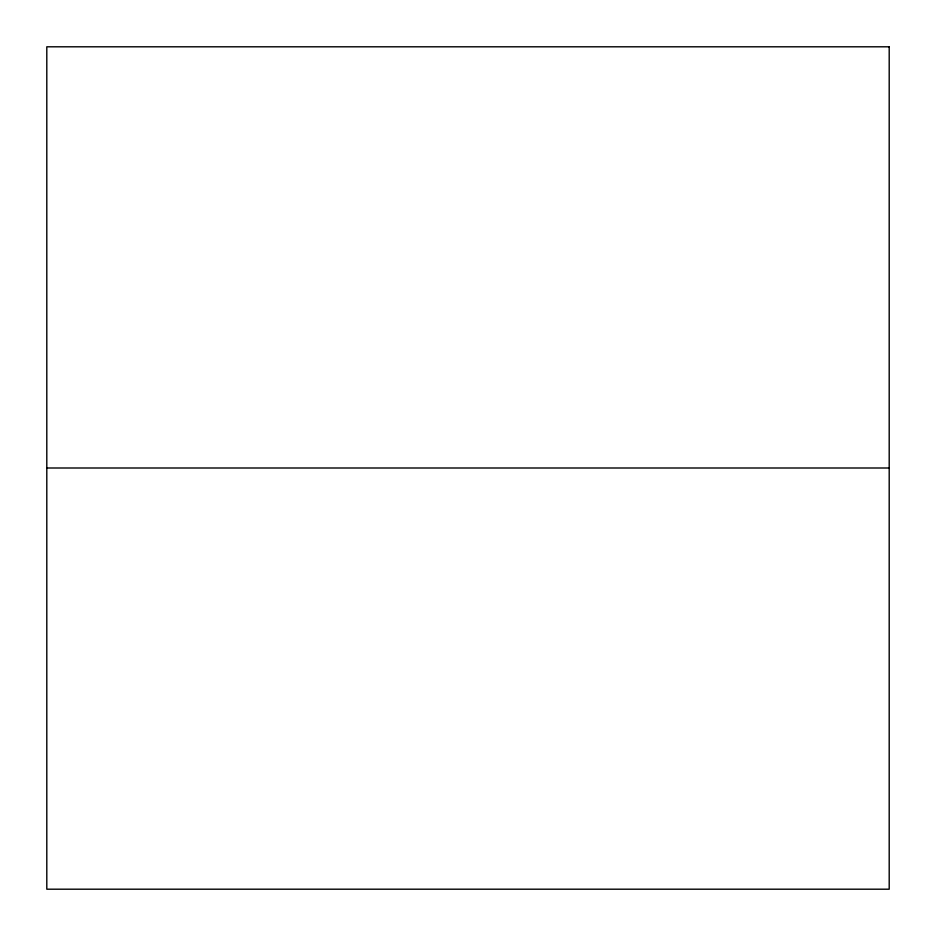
<?xml version="1.0" encoding="UTF-8"?>
<svg xmlns="http://www.w3.org/2000/svg" width="936" height="936" viewBox="0 0 936 936"><rect width="100%" height="100%" fill="white"/><g stroke="black" fill="none" stroke-linecap="round" stroke-linejoin="round"><path stroke-width="1.4" d="M46.8 468L889.2 468M889.2 46.8L46.8 46.8L46.8 889.2L889.2 889.2L889.2 46.8"/></g></svg>
